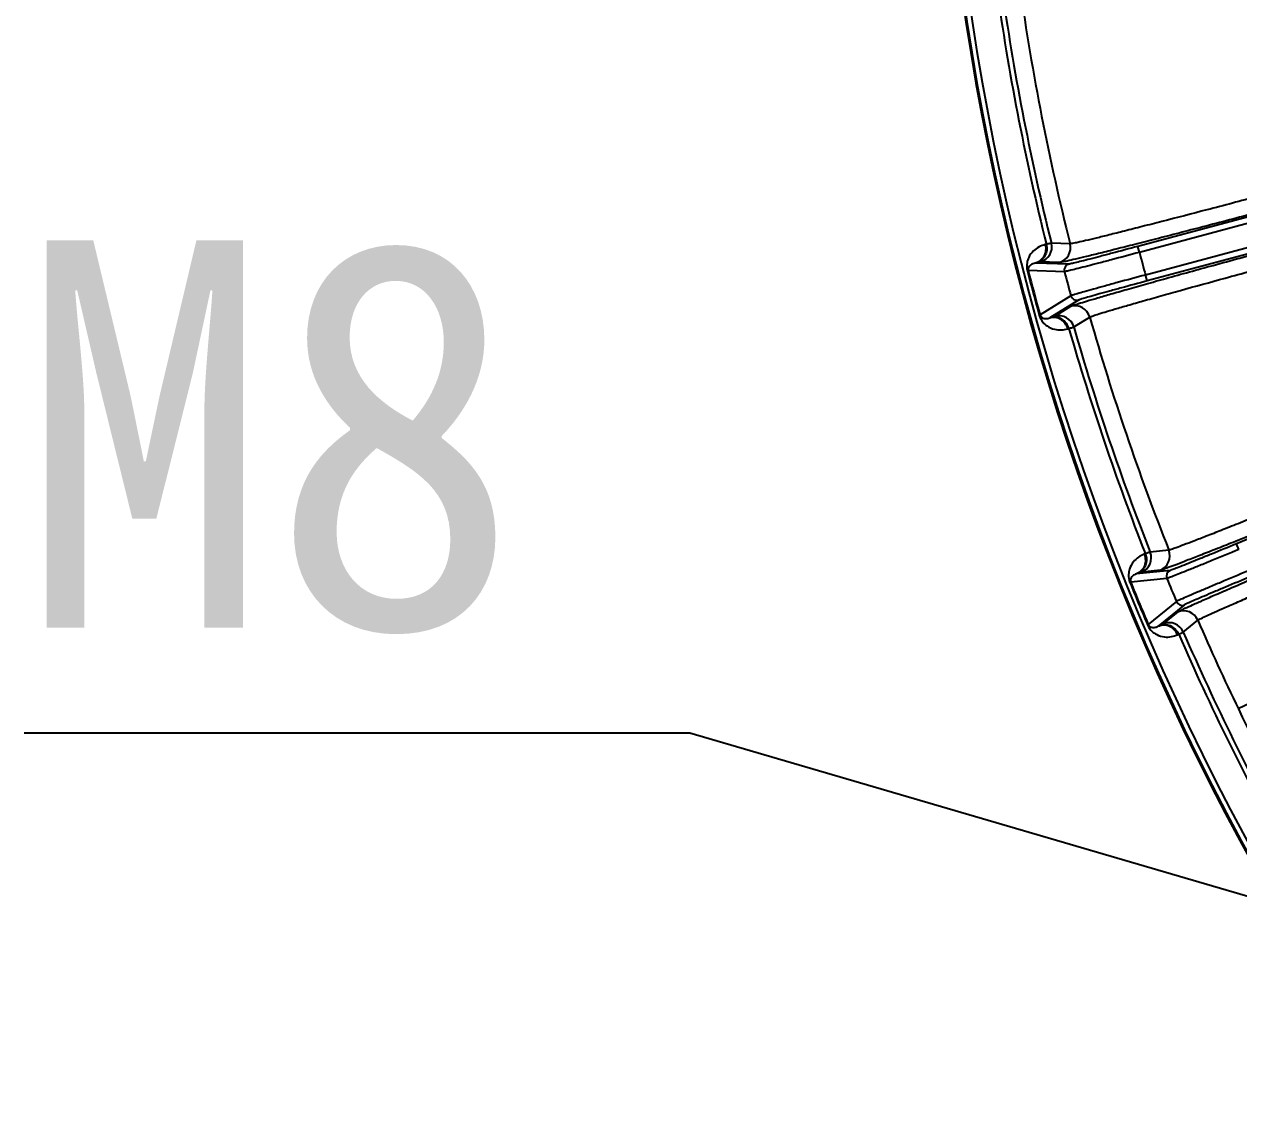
# Model space of a CAD drawing. Header units: millimetres. Extents: x -6 to 705, y -10 to 538.
# Drawn here: x 460.35 to 476.02, y 301.15 to 315.12 of the extents above; entities that cross this region are included whole.
import ezdxf

# ---------------------------------------------------------------- set-up
doc = ezdxf.new("R2010")
doc.units = ezdxf.units.MM
doc.layers.add('\\M+5D7DC\\M+5C4DA\\M+5BFF2\\M+5CFDF', color=7, linetype='Continuous', lineweight=50)
doc.styles.get("Standard").update_dxf_attribs({"font": 'GulimChe.ttf'})

msp = doc.modelspace()

# ---------------------------------------------------------------- linework, layer by layer
at = {"color": 0, "linetype": 'Continuous', "lineweight": -3}
for p, q in [((482.926, 314.45), (474.717, 312.25)), ((482.947, 314.373), (474.738, 312.173)), ((483.025, 314.081), (474.815, 311.881)), ((483.046, 314.004), (474.836, 311.804)), ((473.536, 312.277), (473.522, 312.273)), ((473.842, 312.283), (473.601, 312.291)), ((474.738, 312.173), (474.717, 312.25)), ((473.7, 312.042), (473.458, 312.049)), ((473.291, 311.935), (473.301, 311.938)), ((473.77, 311.924), (473.301, 311.938)), ((473.405, 312.038), (473.39, 312.034)), ((473.826, 312.021), (473.39, 312.034)), ((474.836, 311.804), (474.816, 311.882)), ((473.853, 311.614), (473.454, 311.367)), ((483.84, 311.665), (475.988, 308.412)), ((473.951, 311.557), (473.58, 311.328)), ((473.646, 311.349), (473.852, 311.477)), ((473.444, 311.364), (473.454, 311.367)), ((473.58, 311.328), (473.594, 311.332)), ((473.89, 311.211), (474.096, 311.338)), ((473.813, 311.187), (473.827, 311.191)), ((474.814, 308.284), (474.8, 308.279)), ((475.116, 308.331), (474.876, 308.307)), ((476.018, 308.338), (475.988, 308.412)), ((475.135, 308.069), (474.701, 308.025)), ((474.714, 308.03), (474.701, 308.025)), ((475.007, 308.073), (474.766, 308.049)), ((479.617, 308.013), (476.013, 306.282)), ((474.615, 307.914), (474.625, 307.918)), ((475.091, 307.965), (474.625, 307.918)), ((475.214, 307.668), (474.851, 307.372)), ((475.319, 307.625), (474.98, 307.349)), ((475.044, 307.379), (475.231, 307.533)), ((474.841, 307.367), (474.851, 307.372)), ((474.98, 307.349), (474.994, 307.356)), ((475.303, 307.274), (475.491, 307.427)), ((475.23, 307.24), (475.244, 307.246))]:
    msp.add_line(p, q, dxfattribs=at)
for centre, radius, start, end in [((504.629, 320.026), 32.5, 170.2196, 215.4947), ((504.629, 320.026), 32.486, 170.1901, 215.5241), ((504.629, 320.026), 32.419, 170.2303, 215.4839), ((504.629, 320.026), 31.978, 188.1491, 193.9989), ((504.629, 320.026), 31.745, 188.0278, 194.1169), ((504.629, 320.026), 32.044, 188.1543, 193.9952), ((473.407, 312.242), 0.2, 285.0255, 14.0084), ((473.648, 312.235), 0.2, 285.0232, 14.126), ((504.629, 320.026), 30.906, 194.7204, 195.2796), ((504.629, 320.026), 32.366, 194.4762, 195.5238), ((504.629, 320.026), 32.355, 194.4762, 195.5238), ((473.847, 311.944), 0.08, 105.0233, 194.7203), ((504.629, 320.026), 31.905, 194.7117, 195.2883), ((473.93, 311.635), 0.08, 195.2797, 284.9767), ((473.903, 311.284), 0.2, 15.8743, 104.9867), ((473.698, 311.156), 0.2, 15.9919, 104.9769), ((504.629, 320.026), 31.745, 195.8831, 201.6169), ((504.629, 320.026), 32.044, 196.0048, 201.4952), ((504.629, 320.026), 31.978, 196.0011, 201.4989), ((474.69, 308.233), 0.2, 292.5255, 21.5084), ((474.93, 308.258), 0.2, 292.5232, 21.626), ((475.165, 307.995), 0.08, 112.5233, 202.2203), ((504.629, 320.026), 32.366, 201.9762, 203.0238), ((504.629, 320.026), 32.355, 201.9762, 203.0238), ((504.629, 320.026), 31.905, 202.2117, 202.7883), ((475.288, 307.699), 0.08, 202.7797, 292.4767), ((475.307, 307.348), 0.2, 23.3743, 112.4867), ((475.12, 307.195), 0.2, 23.4919, 112.4769), ((504.629, 320.026), 31.745, 203.3831, 205.6554), ((504.629, 320.026), 32.044, 203.5048, 208.9952), ((504.629, 320.026), 31.978, 203.5011, 208.9989), ((507.884, 321.59), 35.356, 205.6561, 208.6439)]:
    msp.add_arc(centre, radius, start, end, dxfattribs=at)
for points, knots in [([(477.714, 313.28), (477.468, 313.214), (476.986, 313.085), (476.284, 312.899), (475.634, 312.728), (475.136, 312.599), (474.781, 312.508), (474.554, 312.45), (474.356, 312.4), (474.189, 312.359), (474.054, 312.327), (473.953, 312.304), (473.89, 312.29), (473.857, 312.285), (473.846, 312.283), (473.842, 312.283)], [0, 0, 0, 0, 0.190901, 0.374832, 0.544948, 0.695056, 0.760842, 0.819613, 0.870845, 0.914053, 0.948846, 0.974907, 0.991992, 0.997133, 1, 1, 1, 1]), ([(477.766, 313.087), (477.508, 313.018), (477.001, 312.882), (476.264, 312.687), (475.581, 312.508), (475.058, 312.373), (474.686, 312.277), (474.448, 312.217), (474.24, 312.165), (474.064, 312.122), (473.922, 312.088), (473.816, 312.063), (473.75, 312.049), (473.715, 312.043), (473.704, 312.041), (473.7, 312.042)], [0, 0, 0, 0, 0.190889, 0.374809, 0.544919, 0.695025, 0.760811, 0.819583, 0.870816, 0.91403, 0.94883, 0.974897, 0.991986, 0.99713, 1, 1, 1, 1]), ([(473.852, 311.477), (473.855, 311.479), (473.865, 311.483), (473.898, 311.495), (473.963, 311.516), (474.067, 311.548), (474.207, 311.589), (474.38, 311.64), (474.587, 311.698), (474.823, 311.765), (475.193, 311.869), (475.714, 312.013), (476.394, 312.199), (477.13, 312.399), (477.637, 312.535), (477.895, 312.604)], [0, 0, 0, 0, 0.00287, 0.008014, 0.025102, 0.051169, 0.085969, 0.129183, 0.180416, 0.239188, 0.304974, 0.45508, 0.62519, 0.80911, 1, 1, 1, 1]), ([(474.096, 311.338), (474.099, 311.34), (474.109, 311.344), (474.14, 311.356), (474.201, 311.376), (474.301, 311.406), (474.434, 311.446), (474.599, 311.494), (474.795, 311.55), (475.021, 311.614), (475.373, 311.712), (475.869, 311.849), (476.518, 312.026), (477.219, 312.216), (477.701, 312.345), (477.947, 312.411)], [0, 0, 0, 0, 0.002867, 0.008008, 0.025093, 0.051154, 0.085948, 0.129158, 0.18039, 0.239162, 0.304949, 0.455058, 0.625174, 0.809103, 1, 1, 1, 1]), ([(473.522, 312.273), (473.494, 312.267), (473.439, 312.247), (473.362, 312.192), (473.309, 312.12), (473.279, 312.03), (473.282, 311.969), (473.291, 311.935)], [0, 0, 0, 0, 0.185744, 0.382422, 0.613855, 0.767811, 1, 1, 1, 1]), ([(473.522, 312.273), (473.528, 312.248), (473.531, 312.196), (473.508, 312.122), (473.459, 312.064), (473.414, 312.041), (473.39, 312.034)], [0, 0, 0, 0, 0.256165, 0.509245, 0.7569, 1, 1, 1, 1]), ([(473.536, 312.277), (473.542, 312.252), (473.545, 312.2), (473.522, 312.126), (473.473, 312.067), (473.428, 312.044), (473.405, 312.038)], [0, 0, 0, 0, 0.256165, 0.509245, 0.7569, 1, 1, 1, 1]), ([(473.601, 312.291), (473.594, 312.29), (473.573, 312.284), (473.551, 312.28), (473.536, 312.277)], [0, 0, 0, 0, 0.299525, 1, 1, 1, 1]), ([(474.717, 312.25), (474.606, 312.22), (474.444, 312.178), (474.238, 312.123), (474.106, 312.089), (473.997, 312.061), (473.921, 312.042), (473.875, 312.031), (473.852, 312.026), (473.836, 312.023), (473.829, 312.021), (473.826, 312.021)], [0, 0, 0, 0, 0.374823, 0.544904, 0.694955, 0.819543, 0.913992, 0.948813, 0.974878, 0.991992, 1, 1, 1, 1]), ([(473.458, 312.049), (473.453, 312.049), (473.435, 312.044), (473.417, 312.041), (473.405, 312.038)], [0, 0, 0, 0, 0.299659, 1, 1, 1, 1]), ([(474.738, 312.173), (474.617, 312.141), (474.441, 312.094), (474.217, 312.035), (474.074, 311.998), (473.955, 311.968), (473.873, 311.947), (473.823, 311.935), (473.797, 311.929), (473.781, 311.926), (473.772, 311.924), (473.77, 311.924)], [0, 0, 0, 0, 0.374844, 0.544935, 0.694992, 0.819577, 0.914015, 0.948828, 0.974886, 0.991995, 1, 1, 1, 1]), ([(473.39, 312.034), (473.381, 312.033), (473.363, 312.028), (473.336, 312.015), (473.316, 311.997), (473.3, 311.972), (473.298, 311.951), (473.301, 311.938)], [0, 0, 0, 0, 0.190811, 0.38645, 0.601969, 0.735005, 1, 1, 1, 1]), ([(474.815, 311.881), (474.695, 311.849), (474.52, 311.802), (474.296, 311.741), (474.153, 311.701), (474.035, 311.668), (473.954, 311.645), (473.904, 311.63), (473.879, 311.623), (473.863, 311.617), (473.855, 311.615), (473.853, 311.614)], [0, 0, 0, 0, 0.374865, 0.544956, 0.695008, 0.819588, 0.914021, 0.948831, 0.974883, 0.99199, 1, 1, 1, 1]), ([(474.836, 311.804), (474.725, 311.775), (474.564, 311.731), (474.359, 311.675), (474.227, 311.638), (474.118, 311.608), (474.044, 311.586), (473.998, 311.573), (473.975, 311.566), (473.96, 311.561), (473.953, 311.559), (473.951, 311.557)], [0, 0, 0, 0, 0.374836, 0.544918, 0.694962, 0.819547, 0.913998, 0.948816, 0.974873, 0.991982, 1, 1, 1, 1]), ([(473.444, 311.364), (473.453, 311.33), (473.481, 311.276), (473.552, 311.213), (473.635, 311.177), (473.728, 311.169), (473.786, 311.179), (473.813, 311.187)], [0, 0, 0, 0, 0.232243, 0.386195, 0.617609, 0.81427, 1, 1, 1, 1]), ([(473.454, 311.367), (473.458, 311.354), (473.47, 311.337), (473.497, 311.323), (473.523, 311.318), (473.553, 311.32), (473.571, 311.325), (473.58, 311.328)], [0, 0, 0, 0, 0.264924, 0.397997, 0.61353, 0.80918, 1, 1, 1, 1]), ([(473.813, 311.187), (473.806, 311.211), (473.782, 311.258), (473.725, 311.31), (473.654, 311.337), (473.603, 311.334), (473.58, 311.328)], [0, 0, 0, 0, 0.256165, 0.509245, 0.7569, 1, 1, 1, 1]), ([(473.594, 311.332), (473.606, 311.336), (473.623, 311.342), (473.641, 311.346), (473.646, 311.349)], [0, 0, 0, 0, 0.700341, 1, 1, 1, 1]), ([(473.827, 311.191), (473.82, 311.216), (473.797, 311.262), (473.739, 311.315), (473.668, 311.341), (473.617, 311.338), (473.594, 311.332)], [0, 0, 0, 0, 0.256165, 0.509245, 0.7569, 1, 1, 1, 1]), ([(473.827, 311.191), (473.842, 311.195), (473.862, 311.202), (473.884, 311.208), (473.89, 311.211)], [0, 0, 0, 0, 0.700475, 1, 1, 1, 1]), ([(478.825, 309.825), (478.59, 309.727), (478.128, 309.536), (477.457, 309.26), (476.835, 309.006), (476.358, 308.812), (476.018, 308.676), (475.8, 308.589), (475.61, 308.514), (475.45, 308.452), (475.32, 308.402), (475.223, 308.366), (475.162, 308.344), (475.131, 308.334), (475.12, 308.332), (475.116, 308.331)], [0, 0, 0, 0, 0.190896, 0.374825, 0.544941, 0.695051, 0.760837, 0.81961, 0.870842, 0.914052, 0.948845, 0.974907, 0.991992, 0.997133, 1, 1, 1, 1]), ([(478.901, 309.64), (478.654, 309.538), (478.17, 309.337), (477.464, 309.048), (476.811, 308.781), (476.31, 308.579), (475.954, 308.435), (475.725, 308.344), (475.526, 308.266), (475.357, 308.2), (475.221, 308.147), (475.119, 308.109), (475.055, 308.087), (475.022, 308.076), (475.011, 308.073), (475.007, 308.073)], [0, 0, 0, 0, 0.190889, 0.374809, 0.544919, 0.695025, 0.760811, 0.819583, 0.870816, 0.91403, 0.94883, 0.974897, 0.991986, 0.99713, 1, 1, 1, 1]), ([(475.231, 307.533), (475.234, 307.535), (475.244, 307.541), (475.275, 307.557), (475.336, 307.586), (475.435, 307.631), (475.568, 307.69), (475.734, 307.763), (475.931, 307.848), (476.157, 307.946), (476.51, 308.096), (477.007, 308.307), (477.658, 308.581), (478.361, 308.875), (478.846, 309.076), (479.092, 309.178)], [0, 0, 0, 0, 0.00287, 0.008014, 0.025102, 0.051169, 0.085969, 0.129183, 0.180416, 0.239188, 0.304974, 0.45508, 0.62519, 0.80911, 1, 1, 1, 1]), ([(475.491, 307.427), (475.494, 307.43), (475.503, 307.435), (475.533, 307.451), (475.591, 307.478), (475.685, 307.521), (475.812, 307.578), (475.97, 307.647), (476.157, 307.728), (476.372, 307.821), (476.709, 307.965), (477.183, 308.165), (477.802, 308.425), (478.472, 308.705), (478.934, 308.896), (479.169, 308.993)], [0, 0, 0, 0, 0.002867, 0.008008, 0.025093, 0.051153, 0.085946, 0.129155, 0.180386, 0.239157, 0.304943, 0.455051, 0.625167, 0.809098, 1, 1, 1, 1]), ([(474.814, 308.284), (474.823, 308.261), (474.833, 308.209), (474.819, 308.133), (474.779, 308.069), (474.737, 308.04), (474.714, 308.03)], [0, 0, 0, 0, 0.256165, 0.509245, 0.7569, 1, 1, 1, 1]), ([(474.876, 308.307), (474.869, 308.306), (474.849, 308.297), (474.828, 308.29), (474.814, 308.284)], [0, 0, 0, 0, 0.299525, 1, 1, 1, 1]), ([(476.018, 308.338), (475.903, 308.291), (475.735, 308.222), (475.521, 308.134), (475.383, 308.078), (475.269, 308.033), (475.191, 308.002), (475.142, 307.983), (475.118, 307.974), (475.102, 307.968), (475.094, 307.965), (475.091, 307.965)], [0, 0, 0, 0, 0.374844, 0.544935, 0.694992, 0.819577, 0.914015, 0.948828, 0.974886, 0.991995, 1, 1, 1, 1]), ([(475.988, 308.412), (475.882, 308.368), (475.727, 308.305), (475.53, 308.224), (475.404, 308.173), (475.299, 308.131), (475.226, 308.103), (475.182, 308.086), (475.159, 308.077), (475.145, 308.072), (475.137, 308.069), (475.135, 308.069)], [0, 0, 0, 0, 0.374823, 0.544904, 0.694955, 0.819543, 0.913992, 0.948813, 0.974878, 0.991992, 1, 1, 1, 1]), ([(474.8, 308.279), (474.774, 308.269), (474.722, 308.242), (474.652, 308.178), (474.609, 308.099), (474.591, 308.007), (474.602, 307.947), (474.615, 307.914)], [0, 0, 0, 0, 0.185744, 0.382422, 0.613855, 0.767811, 1, 1, 1, 1]), ([(474.8, 308.279), (474.809, 308.255), (474.819, 308.204), (474.806, 308.128), (474.765, 308.063), (474.723, 308.035), (474.701, 308.025)], [0, 0, 0, 0, 0.256165, 0.509245, 0.7569, 1, 1, 1, 1]), ([(474.701, 308.025), (474.692, 308.022), (474.674, 308.015), (474.65, 307.999), (474.632, 307.979), (474.62, 307.951), (474.62, 307.93), (474.625, 307.918)], [0, 0, 0, 0, 0.190811, 0.38645, 0.601969, 0.735005, 1, 1, 1, 1]), ([(474.766, 308.049), (474.761, 308.048), (474.744, 308.041), (474.726, 308.035), (474.714, 308.03)], [0, 0, 0, 0, 0.299659, 1, 1, 1, 1]), ([(476.133, 308.06), (476.018, 308.012), (475.851, 307.942), (475.637, 307.852), (475.501, 307.795), (475.388, 307.746), (475.31, 307.713), (475.263, 307.692), (475.239, 307.681), (475.224, 307.674), (475.216, 307.67), (475.214, 307.668)], [0, 0, 0, 0, 0.374865, 0.544956, 0.695008, 0.819588, 0.914021, 0.948831, 0.974883, 0.99199, 1, 1, 1, 1]), ([(476.164, 307.986), (476.058, 307.942), (475.904, 307.878), (475.708, 307.795), (475.582, 307.742), (475.478, 307.697), (475.407, 307.666), (475.363, 307.647), (475.341, 307.637), (475.328, 307.63), (475.32, 307.627), (475.319, 307.625)], [0, 0, 0, 0, 0.374836, 0.544918, 0.694962, 0.819547, 0.913998, 0.948816, 0.974873, 0.991982, 1, 1, 1, 1]), ([(474.841, 307.367), (474.855, 307.335), (474.89, 307.285), (474.968, 307.232), (475.055, 307.207), (475.149, 307.211), (475.205, 307.229), (475.23, 307.24)], [0, 0, 0, 0, 0.232243, 0.386195, 0.617609, 0.81427, 1, 1, 1, 1]), ([(474.851, 307.372), (474.856, 307.36), (474.871, 307.344), (474.899, 307.334), (474.926, 307.332), (474.955, 307.338), (474.972, 307.345), (474.98, 307.349)], [0, 0, 0, 0, 0.264924, 0.397997, 0.61353, 0.80918, 1, 1, 1, 1]), ([(475.23, 307.24), (475.22, 307.264), (475.191, 307.307), (475.127, 307.351), (475.053, 307.368), (475.003, 307.359), (474.98, 307.349)], [0, 0, 0, 0, 0.256165, 0.509245, 0.7569, 1, 1, 1, 1]), ([(474.994, 307.356), (475.006, 307.361), (475.022, 307.369), (475.039, 307.376), (475.044, 307.379)], [0, 0, 0, 0, 0.700341, 1, 1, 1, 1]), ([(475.244, 307.246), (475.233, 307.27), (475.204, 307.313), (475.141, 307.357), (475.066, 307.374), (475.016, 307.365), (474.994, 307.356)], [0, 0, 0, 0, 0.256165, 0.509245, 0.7569, 1, 1, 1, 1]), ([(475.244, 307.246), (475.258, 307.252), (475.277, 307.262), (475.298, 307.27), (475.303, 307.274)], [0, 0, 0, 0, 0.700475, 1, 1, 1, 1])]:
    msp.add_open_spline(points, degree=3, knots=knots, dxfattribs=at)
at = {"layer": '\\M+5D7DC\\M+5C4DA\\M+5BFF2\\M+5CFDF', "lineweight": 25}
for p, q in [((460.346, 305.972), (468.934, 305.972)), ((468.934, 305.972), (482.362, 302.044))]:
    msp.add_line(p, q, dxfattribs=at)

# ---------------------------------------------------------------- texts
at = {"layer": '\\M+5D7DC\\M+5C4DA\\M+5BFF2\\M+5CFDF', "lineweight": -3, "insert": (463.517, 309.788), "char_height": 5, "attachment_point": 5}
msp.add_mtext('M8', dxfattribs=at)

doc.saveas('drawing.dxf')
